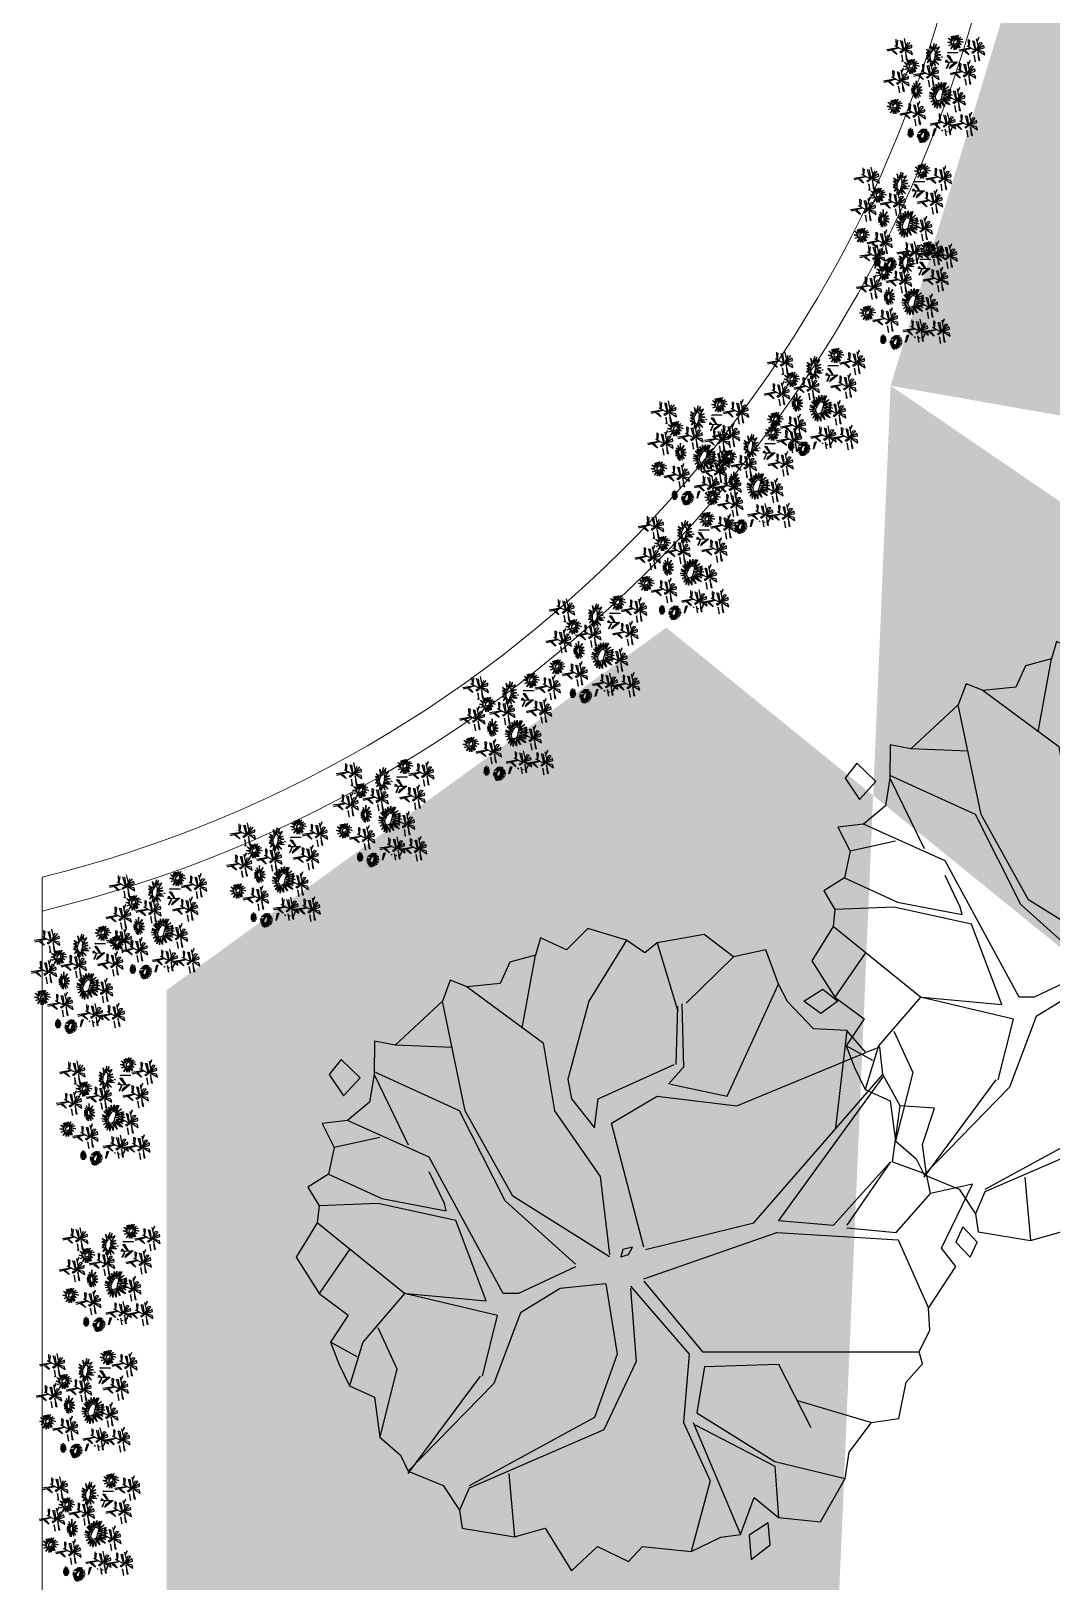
# Model space of a CAD drawing. Header units: millimetres. Extents: x 2508 to 2607, y 837 to 997.
# Drawn here: x 2538.17 to 2541.9, y 843.55 to 849.21 of the extents above; entities that cross this region are included whole.
import ezdxf

# ---------------------------------------------------------------- set-up
doc = ezdxf.new("R2010")
doc.units = ezdxf.units.MM
doc.layers.add('PISO EST', color=250, linetype='Continuous', lineweight=0)
doc.layers.add('PLANTS', color=94, linetype='Continuous')
doc.styles.add('ATTR', font='romans.shx', dxfattribs={"width": 0.8, "height": 192.960186})

# ---------------------------------------------------------------- blocks, each defined once
blk = doc.blocks.new('EFCDSPPP')
at = {"color": 251}
blk.add_line((2681.1168, 948.344), (2681.1168, 941.8902), dxfattribs=at)
blk = doc.blocks.new('mh')
at = {"color": 86, "linetype": 'Continuous'}
for p, q in [((998.3842, 665.348), (998.4014, 665.3151)), ((998.4038, 665.3744), (998.3929, 665.3326)), ((998.3932, 665.3356), (998.3999, 665.3766)), ((998.4026, 665.3518), (998.416, 665.3392)), ((998.4168, 665.3406), (998.403, 665.3584)), ((998.502, 665.3531), (998.4754, 665.3542)), ((998.4754, 665.3542), (998.4794, 665.3499)), ((998.4794, 665.3499), (998.5017, 665.3524)), ((998.4984, 665.36), (998.5156, 665.3271)), ((998.5181, 665.3863), (998.5072, 665.3446)), ((998.5074, 665.3476), (998.5142, 665.3886)), ((998.5172, 665.3704), (998.5169, 665.3638)), ((998.5169, 665.3638), (998.5302, 665.3512)), ((998.531, 665.3526), (998.5172, 665.3704)), ((998.3584, 665.3136), (998.3836, 665.3082)), ((998.3877, 665.3411), (998.3611, 665.3422)), ((998.3651, 665.3379), (998.3874, 665.3404)), ((998.4008, 665.316), (998.3664, 665.3261)), ((998.367, 665.3207), (998.3997, 665.3159)), ((998.4016, 665.3141), (998.3718, 665.2999)), ((998.3733, 665.2921), (998.3994, 665.312)), ((998.383, 665.2858), (998.3985, 665.3115)), ((998.3994, 665.312), (998.3912, 665.2849)), ((998.3985, 665.3115), (998.4169, 665.2829)), ((998.4001, 665.3105), (998.4079, 665.3292)), ((998.4059, 665.286), (998.4001, 665.3105)), ((998.4115, 665.3249), (998.4008, 665.3125)), ((998.4062, 665.3081), (998.4347, 665.3056)), ((998.4383, 665.3007), (998.4066, 665.3081)), ((998.4079, 665.3292), (998.4115, 665.3249)), ((998.4429, 665.3166), (998.4188, 665.3214)), ((998.4199, 665.3215), (998.4407, 665.3192)), ((998.4347, 665.3056), (998.4383, 665.3007)), ((998.4404, 665.3229), (998.4426, 665.3204)), ((998.4407, 665.3192), (998.4429, 665.3166)), ((998.4671, 665.3166), (998.4815, 665.3224)), ((998.4828, 665.3226), (998.4696, 665.3156)), ((998.4727, 665.3256), (998.4979, 665.3202)), ((998.5151, 665.328), (998.4807, 665.3381)), ((998.4807, 665.3381), (998.4813, 665.3327)), ((998.4813, 665.3327), (998.514, 665.3279)), ((998.5158, 665.3261), (998.486, 665.3119)), ((998.486, 665.3119), (998.4875, 665.3041)), ((998.4875, 665.3041), (998.5137, 665.324)), ((998.4972, 665.2978), (998.5127, 665.3235)), ((998.5054, 665.2969), (998.4972, 665.2978)), ((998.5137, 665.324), (998.5054, 665.2969)), ((998.5127, 665.3235), (998.5311, 665.2948)), ((998.5144, 665.3225), (998.5221, 665.3412)), ((998.5202, 665.298), (998.5144, 665.3225)), ((998.5258, 665.3369), (998.5151, 665.3245)), ((998.5311, 665.2948), (998.5202, 665.298)), ((998.5205, 665.3201), (998.549, 665.3176)), ((998.5526, 665.3126), (998.5209, 665.3201)), ((998.5221, 665.3412), (998.5258, 665.3369)), ((998.5571, 665.3286), (998.5331, 665.3334)), ((998.5341, 665.3335), (998.5549, 665.3311)), ((998.549, 665.3176), (998.5526, 665.3126)), ((998.6224, 665.2934), (998.5958, 665.2945)), ((998.5958, 665.2945), (998.5998, 665.2903)), ((998.5998, 665.2903), (998.6221, 665.2928)), ((998.6188, 665.3004), (998.636, 665.2674)), ((998.6385, 665.3267), (998.6276, 665.285)), ((998.6278, 665.288), (998.6346, 665.3289)), ((998.6376, 665.3108), (998.6373, 665.3042)), ((998.6373, 665.3042), (998.6506, 665.2916)), ((998.6514, 665.293), (998.6376, 665.3108)), ((998.3912, 665.2849), (998.383, 665.2858)), ((998.4169, 665.2829), (998.4059, 665.286)), ((998.4797, 665.2441), (998.4531, 665.2452)), ((998.4531, 665.2452), (998.4571, 665.241)), ((998.4571, 665.241), (998.4794, 665.2434)), ((998.4761, 665.2511), (998.4933, 665.2181)), ((998.4958, 665.2774), (998.4849, 665.2357)), ((998.4851, 665.2386), (998.4919, 665.2796)), ((998.4949, 665.2615), (998.4946, 665.2549)), ((998.4946, 665.2549), (998.5079, 665.2422)), ((998.5087, 665.2437), (998.4949, 665.2615)), ((998.5875, 665.257), (998.6019, 665.2628)), ((998.6032, 665.2629), (998.59, 665.256)), ((998.5931, 665.2659), (998.6183, 665.2605)), ((998.6355, 665.2684), (998.6011, 665.2785)), ((998.6011, 665.2785), (998.6017, 665.273)), ((998.6017, 665.273), (998.6344, 665.2682)), ((998.6363, 665.2665), (998.6064, 665.2523)), ((998.6064, 665.2523), (998.6079, 665.2444)), ((998.6079, 665.2444), (998.6341, 665.2644)), ((998.6176, 665.2381), (998.6331, 665.2639)), ((998.6258, 665.2372), (998.6176, 665.2381)), ((998.6341, 665.2644), (998.6258, 665.2372)), ((998.6331, 665.2639), (998.6515, 665.2352)), ((998.6348, 665.2629), (998.6425, 665.2815)), ((998.6406, 665.2383), (998.6348, 665.2629)), ((998.6462, 665.2773), (998.6355, 665.2648)), ((998.6515, 665.2352), (998.6406, 665.2383)), ((998.6409, 665.2604), (998.6694, 665.2579)), ((998.673, 665.253), (998.6413, 665.2605)), ((998.6425, 665.2815), (998.6462, 665.2773)), ((998.6775, 665.269), (998.6535, 665.2738)), ((998.6545, 665.2738), (998.6753, 665.2715)), ((998.6694, 665.2579), (998.673, 665.253)), ((998.6753, 665.2715), (998.6775, 665.269)), ((998.4448, 665.2077), (998.4592, 665.2134)), ((998.4605, 665.2136), (998.4473, 665.2066)), ((998.4504, 665.2166), (998.4756, 665.2112)), ((998.4928, 665.219), (998.4584, 665.2291)), ((998.4584, 665.2291), (998.459, 665.2237)), ((998.459, 665.2237), (998.4917, 665.2189)), ((998.4936, 665.2171), (998.4637, 665.2029)), ((998.4637, 665.2029), (998.4652, 665.1951)), ((998.4652, 665.1951), (998.4914, 665.2151)), ((998.4749, 665.1888), (998.4904, 665.2145)), ((998.4831, 665.1879), (998.4749, 665.1888)), ((998.4914, 665.2151), (998.4831, 665.1879)), ((998.4904, 665.2145), (998.5088, 665.1859)), ((998.4921, 665.2136), (998.4998, 665.2322)), ((998.4979, 665.189), (998.4921, 665.2136)), ((998.5035, 665.2279), (998.4928, 665.2155)), ((998.5088, 665.1859), (998.4979, 665.189)), ((998.4982, 665.2111), (998.5267, 665.2086)), ((998.5303, 665.2037), (998.4986, 665.2112)), ((998.4998, 665.2322), (998.5035, 665.2279)), ((998.5348, 665.2197), (998.5108, 665.2244)), ((998.5118, 665.2245), (998.5326, 665.2222)), ((998.5267, 665.2086), (998.5303, 665.2037)), ((998.5326, 665.2222), (998.5348, 665.2197)), ((998.588, 665.1809), (998.5771, 665.1392)), ((998.5774, 665.1421), (998.5842, 665.1831)), ((998.659, 665.1832), (998.6324, 665.1843)), ((998.6364, 665.1801), (998.6587, 665.1825)), ((998.6555, 665.1902), (998.6727, 665.1572)), ((998.6751, 665.2165), (998.6642, 665.1748)), ((998.6645, 665.1777), (998.6712, 665.2187)), ((998.6742, 665.2006), (998.6739, 665.194)), ((998.6739, 665.194), (998.6873, 665.1813)), ((998.6881, 665.1828), (998.6742, 665.2006)), ((998.6883, 665.198), (998.7149, 665.2075)), ((998.689, 665.2028), (998.6883, 665.198)), ((998.7145, 665.208), (998.689, 665.2028)), ((998.4127, 665.1544), (998.4093, 665.1525)), ((998.4093, 665.1525), (998.4103, 665.1194)), ((998.4115, 665.1164), (998.4127, 665.1544)), ((998.4438, 665.1374), (998.4206, 665.1561)), ((998.4206, 665.1561), (998.4212, 665.1492)), ((998.4212, 665.1492), (998.4449, 665.1359)), ((998.4248, 665.178), (998.4273, 665.1729)), ((998.4373, 665.1601), (998.4442, 665.1535)), ((998.4439, 665.1544), (998.4398, 665.1624)), ((998.4686, 665.1491), (998.4434, 665.1186)), ((998.445, 665.1537), (998.4443, 665.128)), ((998.4445, 665.123), (998.4606, 665.1452)), ((998.4449, 665.1543), (998.4455, 665.1637)), ((998.4477, 665.1501), (998.4671, 665.1594)), ((998.4656, 665.156), (998.4485, 665.1492)), ((998.4606, 665.1452), (998.4686, 665.1491)), ((998.4671, 665.1594), (998.4656, 665.156)), ((998.4905, 665.1432), (998.4796, 665.1015)), ((998.4798, 665.1045), (998.4866, 665.1454)), ((998.4896, 665.1273), (998.4893, 665.1207)), ((998.5034, 665.1095), (998.4896, 665.1273)), ((998.5719, 665.1476), (998.5454, 665.1487)), ((998.5454, 665.1487), (998.5493, 665.1445)), ((998.5493, 665.1445), (998.5717, 665.1469)), ((998.585, 665.1226), (998.5506, 665.1326)), ((998.5506, 665.1326), (998.5512, 665.1272)), ((998.5512, 665.1272), (998.5839, 665.1224)), ((998.5684, 665.1546), (998.5856, 665.1216)), ((998.5843, 665.1171), (998.5921, 665.1357)), ((998.5958, 665.1314), (998.5851, 665.119)), ((998.5872, 665.165), (998.5868, 665.1584)), ((998.5868, 665.1584), (998.6002, 665.1457)), ((998.601, 665.1472), (998.5872, 665.165)), ((998.5921, 665.1357), (998.5958, 665.1314)), ((998.6271, 665.1232), (998.603, 665.128)), ((998.6041, 665.128), (998.6249, 665.1257)), ((998.6249, 665.1257), (998.6271, 665.1232)), ((998.6297, 665.1557), (998.6549, 665.1503)), ((998.6721, 665.1581), (998.6377, 665.1682)), ((998.6383, 665.1628), (998.671, 665.158)), ((998.6729, 665.1562), (998.643, 665.142)), ((998.643, 665.142), (998.6446, 665.1342)), ((998.6446, 665.1342), (998.6707, 665.1542)), ((998.6543, 665.1279), (998.6697, 665.1536)), ((998.6624, 665.127), (998.6543, 665.1279)), ((998.6707, 665.1542), (998.6624, 665.127)), ((998.6786, 665.1373), (998.6677, 665.0956)), ((998.668, 665.0986), (998.6748, 665.1395)), ((998.6697, 665.1536), (998.6881, 665.125)), ((998.6714, 665.1527), (998.6792, 665.1713)), ((998.6772, 665.1281), (998.6714, 665.1527)), ((998.6828, 665.167), (998.6721, 665.1546)), ((998.6881, 665.125), (998.6772, 665.1281)), ((998.6775, 665.1502), (998.706, 665.1477)), ((998.7096, 665.1428), (998.6779, 665.1503)), ((998.6792, 665.1713), (998.6828, 665.167)), ((998.684, 665.139), (998.6984, 665.1447)), ((998.6997, 665.1449), (998.6864, 665.1379)), ((998.7141, 665.1588), (998.6901, 665.1635)), ((998.6912, 665.1636), (998.712, 665.1613)), ((998.6923, 665.1765), (998.6962, 665.1723)), ((998.6975, 665.1604), (998.6981, 665.155)), ((998.706, 665.1477), (998.7096, 665.1428)), ((998.3889, 665.0775), (998.3623, 665.0786)), ((998.3623, 665.0786), (998.3663, 665.0744)), ((998.3663, 665.0744), (998.3886, 665.0769)), ((998.3853, 665.0845), (998.4025, 665.0515)), ((998.405, 665.1108), (998.3941, 665.0691)), ((998.3943, 665.0721), (998.4011, 665.113)), ((998.4013, 665.047), (998.409, 665.0656)), ((998.4041, 665.0949), (998.4038, 665.0883)), ((998.4038, 665.0883), (998.4171, 665.0757)), ((998.418, 665.0771), (998.4041, 665.0949)), ((998.409, 665.0656), (998.4127, 665.0614)), ((998.4395, 665.0735), (998.4539, 665.0793)), ((998.4552, 665.0795), (998.442, 665.0725)), ((998.4451, 665.0825), (998.4703, 665.0771)), ((998.4744, 665.11), (998.4478, 665.1111)), ((998.4478, 665.1111), (998.4518, 665.1068)), ((998.4518, 665.1068), (998.4741, 665.1093)), ((998.4875, 665.0849), (998.4531, 665.095)), ((998.4531, 665.095), (998.4536, 665.0896)), ((998.4536, 665.0896), (998.4864, 665.0848)), ((998.4882, 665.083), (998.4584, 665.0688)), ((998.4584, 665.0688), (998.4599, 665.061)), ((998.4599, 665.061), (998.4861, 665.0809)), ((998.4696, 665.0547), (998.4851, 665.0804)), ((998.4708, 665.1169), (998.488, 665.0839)), ((998.4861, 665.0809), (998.4778, 665.0538)), ((998.4851, 665.0804), (998.5035, 665.0517)), ((998.4868, 665.0794), (998.4945, 665.0981)), ((998.4926, 665.0549), (998.4868, 665.0794)), ((998.4982, 665.0938), (998.4875, 665.0813)), ((998.4893, 665.1207), (998.5026, 665.1081)), ((998.4929, 665.077), (998.5214, 665.0745)), ((998.525, 665.0695), (998.4933, 665.077)), ((998.4945, 665.0981), (998.4982, 665.0938)), ((998.5295, 665.0855), (998.5055, 665.0903)), ((998.5065, 665.0903), (998.5273, 665.088)), ((998.5214, 665.0745), (998.525, 665.0695)), ((998.5273, 665.088), (998.5295, 665.0855)), ((998.5371, 665.1112), (998.5515, 665.1169)), ((998.5528, 665.1171), (998.5395, 665.1101)), ((998.5427, 665.1201), (998.5678, 665.1147)), ((998.5858, 665.1207), (998.556, 665.1064)), ((998.556, 665.1064), (998.5575, 665.0986)), ((998.5575, 665.0986), (998.5837, 665.1186)), ((998.5672, 665.0923), (998.5827, 665.118)), ((998.5754, 665.0914), (998.5672, 665.0923)), ((998.5837, 665.1186), (998.5754, 665.0914)), ((998.5827, 665.118), (998.6011, 665.0894)), ((998.5901, 665.0925), (998.5843, 665.1171)), ((998.6011, 665.0894), (998.5901, 665.0925)), ((998.5905, 665.1146), (998.6189, 665.1121)), ((998.6226, 665.1072), (998.5908, 665.1147)), ((998.6189, 665.1121), (998.6226, 665.1072)), ((998.6277, 665.0676), (998.6421, 665.0734)), ((998.6434, 665.0735), (998.6301, 665.0665)), ((998.6333, 665.0765), (998.6585, 665.0711)), ((998.6625, 665.104), (998.636, 665.1051)), ((998.636, 665.1051), (998.6399, 665.1009)), ((998.6399, 665.1009), (998.6623, 665.1034)), ((998.6756, 665.079), (998.6412, 665.0891)), ((998.6412, 665.0891), (998.6418, 665.0836)), ((998.6418, 665.0836), (998.6745, 665.0788)), ((998.6764, 665.0771), (998.6466, 665.0629)), ((998.6481, 665.055), (998.6743, 665.075)), ((998.6578, 665.0487), (998.6733, 665.0745)), ((998.659, 665.111), (998.6762, 665.078)), ((998.6743, 665.075), (998.666, 665.0478)), ((998.6733, 665.0745), (998.6917, 665.0458)), ((998.6749, 665.0735), (998.6827, 665.0921)), ((998.6807, 665.0489), (998.6749, 665.0735)), ((998.6864, 665.0879), (998.6757, 665.0754)), ((998.6778, 665.1214), (998.6774, 665.1148)), ((998.6774, 665.1148), (998.6908, 665.1022)), ((998.6916, 665.1036), (998.6778, 665.1214)), ((998.6811, 665.071), (998.7095, 665.0685)), ((998.7132, 665.0636), (998.6814, 665.0711)), ((998.6827, 665.0921), (998.6864, 665.0879)), ((998.7177, 665.0796), (998.6936, 665.0844)), ((998.6947, 665.0844), (998.7155, 665.0821)), ((998.7095, 665.0685), (998.7132, 665.0636)), ((998.7155, 665.0821), (998.7177, 665.0796)), ((998.354, 665.0411), (998.3684, 665.0469)), ((998.3697, 665.047), (998.3565, 665.0401)), ((998.3596, 665.05), (998.3848, 665.0446)), ((998.402, 665.0525), (998.3676, 665.0626)), ((998.3676, 665.0626), (998.3682, 665.0571)), ((998.3682, 665.0571), (998.4009, 665.0523)), ((998.4028, 665.0506), (998.3729, 665.0364)), ((998.3729, 665.0364), (998.3745, 665.0285)), ((998.3745, 665.0285), (998.4006, 665.0485)), ((998.3842, 665.0222), (998.3996, 665.048)), ((998.3923, 665.0213), (998.3842, 665.0222)), ((998.4006, 665.0485), (998.3923, 665.0213)), ((998.3996, 665.048), (998.418, 665.0193)), ((998.4071, 665.0224), (998.4013, 665.047)), ((998.4127, 665.0614), (998.402, 665.0489)), ((998.418, 665.0193), (998.4071, 665.0224)), ((998.4074, 665.0445), (998.4359, 665.042)), ((998.4395, 665.0371), (998.4078, 665.0446)), ((998.444, 665.0531), (998.42, 665.0579)), ((998.4211, 665.0579), (998.4419, 665.0556)), ((998.4359, 665.042), (998.4395, 665.0371)), ((998.4419, 665.0556), (998.444, 665.0531)), ((998.4778, 665.0538), (998.4696, 665.0547)), ((998.5035, 665.0517), (998.4926, 665.0549)), ((998.6466, 665.0629), (998.6481, 665.055)), ((998.666, 665.0478), (998.6578, 665.0487)), ((998.6917, 665.0458), (998.6807, 665.0489))]:
    blk.add_line(p, q, dxfattribs=at)
at = {"color": 50, "linetype": 'Continuous'}
for p, q in [((998.5966, 665.3483), (998.5805, 665.3447)), ((998.583, 665.3511), (998.5966, 665.3483)), ((998.5966, 665.351), (998.583, 665.3511)), ((998.5835, 665.3559), (998.5966, 665.351)), ((998.5964, 665.3553), (998.5835, 665.3559)), ((998.5859, 665.3623), (998.5964, 665.3553)), ((998.6017, 665.3574), (998.5859, 665.3623)), ((998.5917, 665.3731), (998.5998, 665.3562)), ((998.605, 665.3604), (998.5917, 665.3731)), ((998.6058, 665.3753), (998.605, 665.3604)), ((998.6127, 665.3579), (998.6058, 665.3753)), ((998.618, 665.3709), (998.6127, 665.3579)), ((998.6156, 665.3556), (998.618, 665.3709)), ((998.6305, 665.3634), (998.6156, 665.3556)), ((998.6156, 665.3464), (998.6339, 665.3521)), ((998.6177, 665.3517), (998.6305, 665.3634)), ((998.6339, 665.3521), (998.6177, 665.3517)), ((998.4372, 665.296), (998.4503, 665.2911)), ((998.4501, 665.2954), (998.4372, 665.296)), ((998.4396, 665.3024), (998.4501, 665.2954)), ((998.4554, 665.2975), (998.4396, 665.3024)), ((998.4454, 665.3132), (998.4536, 665.2963)), ((998.4587, 665.3006), (998.4454, 665.3132)), ((998.4595, 665.3155), (998.4587, 665.3006)), ((998.4664, 665.298), (998.4595, 665.3155)), ((998.4717, 665.311), (998.4664, 665.298)), ((998.4693, 665.2957), (998.4717, 665.311)), ((998.4843, 665.3036), (998.4693, 665.2957)), ((998.4693, 665.2865), (998.4876, 665.2922)), ((998.4715, 665.2918), (998.4843, 665.3036)), ((998.4876, 665.2922), (998.4715, 665.2918)), ((998.5805, 665.3447), (998.5944, 665.3433)), ((998.5944, 665.3433), (998.5808, 665.3359)), ((998.5808, 665.3359), (998.5935, 665.3407)), ((998.5935, 665.3407), (998.5889, 665.3268)), ((998.5889, 665.3268), (998.5979, 665.3379)), ((998.5979, 665.3379), (998.5953, 665.3212)), ((998.5953, 665.3212), (998.5998, 665.3365)), ((998.5998, 665.3365), (998.6062, 665.3186)), ((998.6037, 665.3363), (998.616, 665.3251)), ((998.6062, 665.3186), (998.6037, 665.3363)), ((998.6096, 665.3371), (998.627, 665.3312)), ((998.616, 665.3251), (998.6096, 665.3371)), ((998.6119, 665.342), (998.6336, 665.3438)), ((998.627, 665.3312), (998.6119, 665.342)), ((998.6336, 665.3438), (998.6156, 665.3464)), ((998.6301, 665.3353), (998.6165, 665.3399)), ((998.6854, 665.2905), (998.6988, 665.292)), ((998.6902, 665.2956), (998.6992, 665.2937)), ((998.6988, 665.292), (998.6902, 665.2956)), ((998.695, 665.2985), (998.7003, 665.2945)), ((998.6992, 665.2937), (998.695, 665.2985)), ((998.6988, 665.2908), (998.6992, 665.2919)), ((998.6992, 665.2919), (998.7006, 665.2936)), ((998.7002, 665.2999), (998.7023, 665.2948)), ((998.7003, 665.2945), (998.7002, 665.2999)), ((998.7006, 665.2936), (998.7013, 665.294)), ((998.7013, 665.294), (998.704, 665.2944)), ((998.7023, 665.2948), (998.703, 665.3003)), ((998.703, 665.3003), (998.7037, 665.2947)), ((998.7037, 665.2947), (998.7059, 665.3001)), ((998.704, 665.2944), (998.7065, 665.2942)), ((998.7059, 665.3001), (998.7064, 665.2944)), ((998.7064, 665.2944), (998.7104, 665.2993)), ((998.7065, 665.2942), (998.7094, 665.2924)), ((998.7104, 665.2993), (998.7084, 665.2945)), ((998.7084, 665.2945), (998.7151, 665.2967)), ((998.7094, 665.2924), (998.7106, 665.2907)), ((998.7151, 665.2967), (998.711, 665.2927)), ((998.711, 665.2927), (998.7183, 665.2945)), ((998.7199, 665.2917), (998.711, 665.2899)), ((998.7183, 665.2945), (998.7118, 665.2909)), ((998.7118, 665.2909), (998.7199, 665.2917)), ((998.4503, 665.2885), (998.4342, 665.2848)), ((998.4342, 665.2848), (998.4481, 665.2834)), ((998.4481, 665.2834), (998.4345, 665.276)), ((998.4345, 665.276), (998.4472, 665.2808)), ((998.4367, 665.2912), (998.4503, 665.2885)), ((998.4503, 665.2911), (998.4367, 665.2912)), ((998.4472, 665.2808), (998.4427, 665.2669)), ((998.4427, 665.2669), (998.4516, 665.278)), ((998.4516, 665.278), (998.449, 665.2613)), ((998.449, 665.2613), (998.4535, 665.2767)), ((998.4535, 665.2767), (998.4599, 665.2587)), ((998.4574, 665.2764), (998.4697, 665.2652)), ((998.4599, 665.2587), (998.4574, 665.2764)), ((998.4634, 665.2772), (998.4807, 665.2713)), ((998.4697, 665.2652), (998.4634, 665.2772)), ((998.4656, 665.2821), (998.4874, 665.2839)), ((998.4807, 665.2713), (998.4656, 665.2821)), ((998.4874, 665.2839), (998.4693, 665.2865)), ((998.4838, 665.2754), (998.4703, 665.28)), ((998.5133, 665.2689), (998.5381, 665.2718)), ((998.5366, 665.2668), (998.5133, 665.2689)), ((998.5395, 665.2679), (998.5216, 665.255)), ((998.5216, 665.255), (998.5387, 665.2654)), ((998.5221, 665.2784), (998.5388, 665.2748)), ((998.5381, 665.2718), (998.5221, 665.2784)), ((998.531, 665.2838), (998.5409, 665.2764)), ((998.5388, 665.2748), (998.531, 665.2838)), ((998.5355, 665.2498), (998.5395, 665.2679)), ((998.5446, 665.2634), (998.5355, 665.2498)), ((998.5416, 665.2656), (998.5375, 665.2665)), ((998.538, 665.2672), (998.5381, 665.2695)), ((998.5386, 665.2662), (998.538, 665.2672)), ((998.5381, 665.2695), (998.5389, 665.2716)), ((998.5389, 665.2716), (998.5415, 665.2748)), ((998.5407, 665.2865), (998.5447, 665.277)), ((998.5409, 665.2764), (998.5407, 665.2865)), ((998.5415, 665.2748), (998.5428, 665.2755)), ((998.5468, 665.265), (998.5416, 665.2656)), ((998.5428, 665.2755), (998.5478, 665.2762)), ((998.547, 665.2474), (998.5446, 665.2634)), ((998.5447, 665.277), (998.5459, 665.2872)), ((998.5459, 665.2872), (998.5473, 665.2767)), ((998.5513, 665.265), (998.5468, 665.265)), ((998.5489, 665.264), (998.547, 665.2474)), ((998.5473, 665.2767), (998.5513, 665.2869)), ((998.5478, 665.2762), (998.5525, 665.2759)), ((998.5593, 665.2489), (998.5489, 665.264)), ((998.5513, 665.2869), (998.5524, 665.2763)), ((998.556, 665.2649), (998.5513, 665.265)), ((998.5524, 665.2763), (998.5597, 665.2853)), ((998.5525, 665.2759), (998.5578, 665.2725)), ((998.5545, 665.2646), (998.5593, 665.2489)), ((998.571, 665.2542), (998.5545, 665.2646)), ((998.5597, 665.2853), (998.556, 665.2764)), ((998.556, 665.2764), (998.5685, 665.2805)), ((998.5587, 665.2665), (998.556, 665.2649)), ((998.5576, 665.2677), (998.571, 665.2542)), ((998.5752, 665.2615), (998.5576, 665.2677)), ((998.5578, 665.2725), (998.5601, 665.2694)), ((998.5601, 665.2694), (998.5587, 665.2665)), ((998.5685, 665.2805), (998.5608, 665.2731)), ((998.5608, 665.2731), (998.5744, 665.2765)), ((998.5774, 665.2712), (998.5609, 665.2679)), ((998.5609, 665.2679), (998.5752, 665.2615)), ((998.5744, 665.2765), (998.5624, 665.2697)), ((998.5624, 665.2697), (998.5774, 665.2712)), ((998.698, 665.2894), (998.6854, 665.2905)), ((998.6995, 665.2445), (998.688, 665.2413)), ((998.688, 665.2413), (998.7002, 665.2416)), ((998.6887, 665.2471), (998.6995, 665.2445)), ((998.7004, 665.2468), (998.6887, 665.2471)), ((998.7002, 665.2416), (998.6889, 665.2361)), ((998.6889, 665.2361), (998.7006, 665.2384)), ((998.7006, 665.2384), (998.6894, 665.2321)), ((998.6894, 665.2321), (998.7026, 665.2372)), ((998.6995, 665.2899), (998.6899, 665.283)), ((998.6899, 665.283), (998.6991, 665.2886)), ((998.6928, 665.2522), (998.7004, 665.2468)), ((998.7021, 665.2486), (998.6928, 665.2522)), ((998.7019, 665.2521), (998.6958, 665.2561)), ((998.6958, 665.2561), (998.7021, 665.2486)), ((998.7026, 665.2372), (998.6964, 665.227)), ((998.6964, 665.227), (998.7053, 665.2368)), ((998.6974, 665.2802), (998.6995, 665.2899)), ((998.7023, 665.2875), (998.6974, 665.2802)), ((998.7019, 665.2536), (998.6979, 665.2582)), ((998.7021, 665.2556), (998.6979, 665.2582)), ((998.7007, 665.2887), (998.6985, 665.2892)), ((998.6987, 665.2896), (998.6988, 665.2908)), ((998.6991, 665.289), (998.6987, 665.2896)), ((998.7035, 665.2884), (998.7007, 665.2887)), ((998.7027, 665.2589), (998.7011, 665.2613)), ((998.7028, 665.2598), (998.7011, 665.2613)), ((998.7053, 665.2368), (998.7017, 665.2229)), ((998.7017, 665.2229), (998.7062, 665.2362)), ((998.7036, 665.2789), (998.7023, 665.2875)), ((998.7059, 665.2884), (998.7035, 665.2884)), ((998.7046, 665.2878), (998.7036, 665.2789)), ((998.704, 665.2512), (998.7048, 665.2503)), ((998.704, 665.2508), (998.7048, 665.2503)), ((998.7102, 665.2797), (998.7046, 665.2878)), ((998.7084, 665.2883), (998.7059, 665.2884)), ((998.706, 665.2531), (998.7075, 665.2521)), ((998.7062, 665.2362), (998.7075, 665.2211)), ((998.7063, 665.2538), (998.7075, 665.2521)), ((998.7071, 665.2559), (998.7108, 665.2525)), ((998.7075, 665.2211), (998.7084, 665.2369)), ((998.7076, 665.2881), (998.7102, 665.2797)), ((998.7164, 665.2826), (998.7076, 665.2881)), ((998.7078, 665.2639), (998.7104, 665.2537)), ((998.7127, 665.255), (998.7078, 665.2639)), ((998.7098, 665.2892), (998.7084, 665.2883)), ((998.7084, 665.2369), (998.7133, 665.2203)), ((998.7093, 665.2898), (998.7164, 665.2826)), ((998.7187, 665.2865), (998.7093, 665.2898)), ((998.7106, 665.2907), (998.7098, 665.2892)), ((998.7106, 665.2643), (998.7127, 665.255)), ((998.7161, 665.2549), (998.7106, 665.2643)), ((998.711, 665.2899), (998.7187, 665.2865)), ((998.7123, 665.2379), (998.7193, 665.2224)), ((998.7133, 665.2203), (998.7123, 665.2379)), ((998.7151, 665.2652), (998.7161, 665.2549)), ((998.7191, 665.2559), (998.7151, 665.2652)), ((998.7167, 665.2382), (998.7249, 665.2239)), ((998.7193, 665.2224), (998.7167, 665.2382)), ((998.7202, 665.2645), (998.7191, 665.2559)), ((998.7199, 665.2383), (998.7312, 665.2287)), ((998.7249, 665.2239), (998.7199, 665.2383)), ((998.7217, 665.2552), (998.7202, 665.2645)), ((998.7267, 665.2621), (998.7217, 665.2552)), ((998.7225, 665.2522), (998.722, 665.2493)), ((998.722, 665.2493), (998.7313, 665.2391)), ((998.7223, 665.2409), (998.7357, 665.2354)), ((998.7312, 665.2287), (998.7223, 665.2409)), ((998.7324, 665.2407), (998.7225, 665.2522)), ((998.7237, 665.254), (998.7267, 665.2621)), ((998.7333, 665.2587), (998.7237, 665.254)), ((998.7245, 665.2435), (998.7389, 665.2432)), ((998.7357, 665.2354), (998.7245, 665.2435)), ((998.7251, 665.2517), (998.7333, 665.2587)), ((998.7379, 665.2547), (998.7251, 665.2517)), ((998.7263, 665.2499), (998.7379, 665.2547)), ((998.7399, 665.2496), (998.7263, 665.2499)), ((998.7264, 665.2476), (998.7399, 665.2496)), ((998.7389, 665.2432), (998.7264, 665.2476)), ((998.735, 665.2359), (998.7331, 665.2386)), ((998.3768, 665.2036), (998.3983, 665.2115)), ((998.3999, 665.2084), (998.3768, 665.2036)), ((998.3792, 665.1956), (998.3999, 665.2084)), ((998.3977, 665.1983), (998.3792, 665.1956)), ((998.4071, 665.2133), (998.3829, 665.2177)), ((998.3983, 665.2115), (998.3829, 665.2177)), ((998.3894, 665.1842), (998.3977, 665.1983)), ((998.4118, 665.1979), (998.3894, 665.1842)), ((998.4086, 665.2141), (998.399, 665.2311)), ((998.399, 665.2311), (998.4124, 665.2208)), ((998.4001, 665.206), (998.4022, 665.21)), ((998.4037, 665.2005), (998.4001, 665.206)), ((998.4035, 665.2111), (998.4022, 665.21)), ((998.4035, 665.2111), (998.4149, 665.2179)), ((998.4102, 665.1992), (998.4037, 665.2005)), ((998.4157, 665.2017), (998.4062, 665.1817)), ((998.4062, 665.1817), (998.4118, 665.1979)), ((998.4097, 665.233), (998.4184, 665.22)), ((998.4124, 665.2208), (998.4097, 665.233)), ((998.4176, 665.2002), (998.4102, 665.1992)), ((998.4149, 665.2179), (998.4199, 665.2192)), ((998.4179, 665.1795), (998.4157, 665.2017)), ((998.4194, 665.2005), (998.4176, 665.2002)), ((998.4207, 665.2006), (998.4179, 665.1795)), ((998.4184, 665.22), (998.4223, 665.232)), ((998.4194, 665.2005), (998.4305, 665.2028)), ((998.4199, 665.2192), (998.4252, 665.2195)), ((998.4217, 665.1999), (998.4293, 665.1812)), ((998.4223, 665.232), (998.4239, 665.2199)), ((998.4239, 665.2199), (998.4325, 665.2329)), ((998.4252, 665.2195), (998.4319, 665.2189)), ((998.4285, 665.2024), (998.4368, 665.1778)), ((998.4286, 665.2024), (998.4293, 665.1812)), ((998.4296, 665.2023), (998.4292, 665.2007)), ((998.4303, 665.1995), (998.4295, 665.2026)), ((998.4385, 665.2043), (998.4305, 665.2028)), ((998.4319, 665.2189), (998.4374, 665.2166)), ((998.4325, 665.2329), (998.4326, 665.2206)), ((998.4326, 665.2206), (998.4462, 665.2292)), ((998.4362, 665.1929), (998.4358, 665.203)), ((998.4362, 665.1929), (998.4368, 665.1778)), ((998.4374, 665.2166), (998.442, 665.213)), ((998.4462, 665.2292), (998.438, 665.2175)), ((998.438, 665.2175), (998.4579, 665.2188)), ((998.4542, 665.1872), (998.438, 665.2012)), ((998.4424, 665.206), (998.4385, 665.2043)), ((998.4397, 665.2046), (998.4542, 665.1872)), ((998.4595, 665.1983), (998.4397, 665.2046)), ((998.442, 665.213), (998.4433, 665.2091)), ((998.4585, 665.2097), (998.4421, 665.209)), ((998.4421, 665.209), (998.4595, 665.1983)), ((998.4433, 665.2091), (998.4424, 665.206)), ((998.4579, 665.2188), (998.446, 665.2143)), ((998.446, 665.2143), (998.4585, 665.2097)), ((998.5395, 665.1834), (998.518, 665.1775)), ((998.5194, 665.1883), (998.5395, 665.1834)), ((998.541, 665.1877), (998.5194, 665.1883)), ((998.527, 665.1976), (998.541, 665.1877)), ((998.5442, 665.1911), (998.527, 665.1976)), ((998.5491, 665.1941), (998.5326, 665.2049)), ((998.5326, 665.2049), (998.5442, 665.1911)), ((998.5517, 665.1912), (998.5365, 665.2089)), ((998.5531, 665.1983), (998.5365, 665.2089)), ((998.5571, 665.1936), (998.5424, 665.2146)), ((998.5625, 665.1965), (998.5424, 665.2146)), ((998.5478, 665.1957), (998.5492, 665.1941)), ((998.5478, 665.195), (998.5492, 665.1941)), ((998.5515, 665.1993), (998.5543, 665.1975)), ((998.5521, 665.2007), (998.5543, 665.1975)), ((998.5536, 665.2045), (998.5605, 665.1983)), ((998.5548, 665.2195), (998.5597, 665.2006)), ((998.564, 665.2029), (998.5548, 665.2195)), ((998.5602, 665.2202), (998.564, 665.2029)), ((998.5704, 665.2027), (998.5602, 665.2202)), ((998.5685, 665.2219), (998.5704, 665.2027)), ((998.5759, 665.2045), (998.5685, 665.2219)), ((998.578, 665.2206), (998.5759, 665.2045)), ((998.5807, 665.2032), (998.578, 665.2206)), ((998.59, 665.2161), (998.5807, 665.2032)), ((998.5844, 665.201), (998.59, 665.2161)), ((998.6024, 665.2097), (998.5844, 665.201)), ((998.586, 665.1816), (998.6128, 665.181)), ((998.6068, 665.1664), (998.586, 665.1816)), ((998.587, 665.1968), (998.6024, 665.2097)), ((998.6108, 665.2023), (998.587, 665.1968)), ((998.5894, 665.1934), (998.6108, 665.2023)), ((998.6146, 665.1928), (998.5894, 665.1934)), ((998.5895, 665.1891), (998.6146, 665.1928)), ((998.6128, 665.181), (998.5895, 665.1891)), ((998.3623, 665.1274), (998.3463, 665.1238)), ((998.3463, 665.1238), (998.3602, 665.1223)), ((998.3602, 665.1223), (998.3466, 665.115)), ((998.3488, 665.1302), (998.3623, 665.1274)), ((998.3624, 665.1301), (998.3488, 665.1302)), ((998.3492, 665.135), (998.3624, 665.1301)), ((998.3622, 665.1344), (998.3492, 665.135)), ((998.3517, 665.1413), (998.3622, 665.1344)), ((998.3674, 665.1365), (998.3517, 665.1413)), ((998.3575, 665.1521), (998.3656, 665.1353)), ((998.3707, 665.1395), (998.3575, 665.1521)), ((998.3716, 665.1544), (998.3707, 665.1395)), ((998.3784, 665.137), (998.3716, 665.1544)), ((998.3776, 665.1211), (998.3994, 665.1228)), ((998.3838, 665.1499), (998.3784, 665.137)), ((998.3814, 665.1347), (998.3838, 665.1499)), ((998.3963, 665.1425), (998.3814, 665.1347)), ((998.3814, 665.1255), (998.3997, 665.1312)), ((998.3994, 665.1228), (998.3814, 665.1255)), ((998.3835, 665.1308), (998.3963, 665.1425)), ((998.3997, 665.1312), (998.3835, 665.1308)), ((998.518, 665.1775), (998.5408, 665.1779)), ((998.5408, 665.1779), (998.5197, 665.1677)), ((998.5197, 665.1677), (998.5414, 665.1719)), ((998.5414, 665.1719), (998.5206, 665.1602)), ((998.5206, 665.1602), (998.5453, 665.1699)), ((998.5453, 665.1699), (998.5336, 665.1507)), ((998.5336, 665.1507), (998.5503, 665.1691)), ((998.5503, 665.1691), (998.5435, 665.1432)), ((998.5435, 665.1432), (998.5519, 665.1679)), ((998.5519, 665.1679), (998.5544, 665.1399)), ((998.5544, 665.1399), (998.556, 665.1692)), ((998.556, 665.1692), (998.5651, 665.1384)), ((998.5632, 665.1711), (998.5763, 665.1422)), ((998.5651, 665.1384), (998.5632, 665.1711)), ((998.5715, 665.1716), (998.5866, 665.1451)), ((998.5763, 665.1422), (998.5715, 665.1716)), ((998.5774, 665.1718), (998.5983, 665.154)), ((998.5866, 665.1451), (998.5774, 665.1718)), ((998.5819, 665.1767), (998.6068, 665.1664)), ((998.5983, 665.154), (998.5819, 665.1767)), ((998.3466, 665.115), (998.3592, 665.1198)), ((998.3592, 665.1198), (998.3547, 665.1059)), ((998.3547, 665.1059), (998.3637, 665.117)), ((998.3637, 665.117), (998.3611, 665.1003)), ((998.3611, 665.1003), (998.3656, 665.1156)), ((998.3656, 665.1156), (998.3719, 665.0976)), ((998.3695, 665.1153), (998.3817, 665.1042)), ((998.3719, 665.0976), (998.3695, 665.1153)), ((998.3754, 665.1161), (998.3927, 665.1103)), ((998.3817, 665.1042), (998.3754, 665.1161)), ((998.3927, 665.1103), (998.3776, 665.1211)), ((998.3958, 665.1143), (998.3823, 665.119))]:
    blk.add_line(p, q, dxfattribs=at)
for points in [[(998.5995, 665.3481), (998.5997, 665.3498), (998.6013, 665.3519), (998.6047, 665.3545), (998.6104, 665.3547), (998.6136, 665.3525), (998.6122, 665.349), (998.611, 665.345), (998.6082, 665.3403), (998.6035, 665.3394), (998.5998, 665.3396), (998.597, 665.3431), (998.5985, 665.3472), (998.6001, 665.3495)], [(998.4532, 665.2882), (998.4534, 665.2899), (998.455, 665.2921), (998.4584, 665.2946), (998.4641, 665.2948), (998.4674, 665.2926), (998.4659, 665.2891), (998.4647, 665.2851), (998.462, 665.2805), (998.4572, 665.2795), (998.4535, 665.2797), (998.4507, 665.2832), (998.4522, 665.2873), (998.4538, 665.2897)], [(998.7106, 665.2508), (998.7132, 665.2523), (998.7153, 665.2535), (998.7197, 665.2536), (998.7226, 665.2518), (998.7244, 665.2497), (998.7238, 665.246), (998.7216, 665.2418), (998.7183, 665.2406), (998.7132, 665.2395), (998.7093, 665.2383), (998.7042, 665.2375), (998.7014, 665.242), (998.7025, 665.2462), (998.7058, 665.2487)], [(998.7106, 665.2508), (998.7098, 665.2506), (998.7093, 665.2502), (998.7088, 665.2499), (998.7084, 665.2495), (998.7077, 665.2492), (998.7068, 665.2489), (998.7058, 665.2486), (998.7058, 665.2487)], [(998.56, 665.1951), (998.5648, 665.1979), (998.5689, 665.2001), (998.577, 665.2002), (998.5825, 665.197), (998.5857, 665.193), (998.5846, 665.1861), (998.5806, 665.1783), (998.5744, 665.1762), (998.565, 665.1741), (998.5576, 665.1718), (998.5482, 665.1703), (998.5429, 665.1788), (998.5449, 665.1866), (998.5511, 665.1912)], [(998.56, 665.1951), (998.5587, 665.1948), (998.5577, 665.194), (998.5568, 665.1935), (998.5559, 665.1927), (998.5547, 665.1921), (998.5529, 665.1916), (998.5512, 665.1911), (998.5511, 665.1912)], [(998.3653, 665.1271), (998.3655, 665.1289), (998.3671, 665.131), (998.3704, 665.1336), (998.3762, 665.1338), (998.3794, 665.1315), (998.378, 665.128), (998.3768, 665.124), (998.374, 665.1194), (998.3692, 665.1185), (998.3655, 665.1187), (998.3628, 665.1222), (998.3643, 665.1263), (998.3658, 665.1286)]]:
    blk.add_lwpolyline(points, dxfattribs=at)
blk = doc.blocks.new('TREE_DECIDUOUS_10_PLAN')
for p, q in [((-28.95, 1482.375), (-210.9, 1187.3)), ((119.225, 1469.45), (220.075, 1140.275)), ((-531.825, 1058), (-467.65, 1410.65)), ((259.05, 1178.5), (488.275, 1401.85)), ((-797.75, 1257.825), (-430.975, 987.475)), ((458.5, 728.85), (706.075, 1269.6)), ((-806.925, 658.3), (-916.95, 1187.3)), ((-210.9, 1187.3), (-311.75, 811.125)), ((210.9, 881.675), (220.075, 1163.8)), ((238.425, 1175.55), (247.6, 869.9)), ((-871.1, 963.95), (-1146.2, 975.7)), ((-430.975, 987.475), (-375.95, 658.3)), ((1036.175, 1046.25), (981.15, 576.025)), ((504.35, 681.825), (1127.875, 940.45)), ((-834.425, 658.3), (-1247.05, 846.4)), ((-1247.05, 834.65), (-1082, 493.725)), ((-165.05, 717.075), (201.75, 881.675)), ((247.6, 869.9), (174.225, 787.625)), ((586.875, 117.55), (1210.4, 834.65)), ((-311.75, 811.125), (-293.425, 717.075)), ((183.4, 787.625), (458.5, 728.85)), ((1210.4, 822.9), (706.075, 129.3)), ((-293.425, 717.075), (-183.375, 576.025)), ((-183.375, 576.025), (-165.05, 717.075)), ((-100.85, 599.525), (119.225, 728.85)), ((119.225, 728.85), (504.35, 681.825)), ((1256.25, 411.45), (1292.925, 681.825)), ((-981.15, 434.95), (-1375.425, 611.275)), ((-614.35, 223.35), (-834.425, 658.3)), ((-577.675, 246.875), (-806.925, 658.3)), ((-375.95, 658.3), (-155.875, 340.9)), ((55.025, 0), (-100.85, 599.525)), ((-1219.55, 529), (-1439.625, 481.975)), ((-623.525, -223.35), (-981.15, 434.95)), ((971.975, 105.8), (1247.075, 411.45)), ((1247.075, 411.45), (1036.175, 105.8)), ((1256.25, 411.45), (1421.3, 352.675)), ((-1467.125, 352.675), (-1210.375, 235.125)), ((-907.775, 211.6), (-981.15, 364.425)), ((-155.875, 340.9), (-110.025, -35.275)), ((-1210.375, 235.125), (-898.625, 176.325)), ((-110.025, -47.025), (-577.675, 246.875)), ((1274.575, 70.525), (1439.625, 258.625)), ((-1228.725, 211.6), (-1512.975, 199.85)), ((-852.775, 129.3), (-1228.725, 211.6)), ((-898.625, 176.325), (-907.775, 211.6)), ((-275.075, -82.275), (-614.35, 223.35)), ((-1100.35, -223.35), (-1522.15, 117.55)), ((-706.05, -258.625), (-852.775, 129.3)), ((64.2, -11.75), (586.875, 117.55)), ((706.075, 129.3), (971.975, 105.8)), ((1036.175, 94.05), (1274.575, 70.525)), ((55.025, -152.825), (696.9, 70.525)), ((696.9, 70.525), (1283.75, 35.275)), ((1283.75, 35.275), (1430.475, -293.875)), ((-1366.25, -11.75), (-1512.975, -223.35)), ((-275.075, -94.05), (-550.175, -223.35)), ((-1100.35, -223.35), (-1302.075, -458.475)), ((-651.025, -329.15), (-1100.35, -223.35)), ((-1091.175, -223.35), (-706.05, -258.625)), ((-550.175, -223.35), (-623.525, -223.35)), ((-348.45, -199.85), (-541, -317.4)), ((-128.375, -176.325), (-348.45, -199.85)), ((-128.375, -176.325), (-73.35, -517.25)), ((-9.15, -188.075), (275.1, -517.25)), ((-9.15, -199.85), (18.35, -552.5)), ((55.025, -164.575), (339.275, -505.475)), ((-724.4, -623.05), (-651.025, -329.15)), ((-541, -317.4), (-669.375, -658.3)), ((-1228.725, -387.925), (-1137.025, -587.775)), ((-1329.575, -529), (-1457.95, -458.475)), ((-1302.075, -458.475), (-1366.25, -670.05)), ((-73.35, -517.25), (-183.375, -822.875)), ((275.1, -517.25), (247.6, -846.4)), ((339.275, -505.475), (1384.625, -505.475)), ((-1137.025, -587.775), (-1219.55, -916.925)), ((18.35, -552.5), (-137.525, -881.65)), ((348.45, -576.025), (311.775, -799.375)), ((348.45, -576.025), (706.075, -564.275)), ((706.075, -564.275), (861.95, -869.9)), ((-1082, -1093.25), (-733.55, -623.05)), ((-669.375, -658.3), (-1082, -1081.5)), ((797.775, -740.6), (1155.375, -846.4)), ((-183.375, -822.875), (-788.575, -1152.05)), ((311.775, -799.375), (687.725, -1034.475)), ((-137.525, -881.65), (-788.575, -1163.8)), ((247.6, -846.4), (375.975, -1128.525)), ((293.45, -846.4), (522.675, -1387.15)), ((302.6, -858.15), (687.725, -1058)), ((687.725, -1034.475), (1027, -1116.775)), ((-596.025, -1093.25), (-568.5, -1398.9)), ((687.725, -1058), (706.075, -1304.85)), ((-788.575, -1163.8), (-834.425, -1269.6)), ((375.975, -1128.525), (284.275, -1469.425))]:
    blk.add_line(p, q)
for points in [[(-1146.2, 975.7), (-1245.9, 994.8), (-1247.05, 834.65), (-1268.825, 700.925), (-1375.425, 611.275), (-1498.075, 598.05), (-1439.625, 481.975), (-1467.125, 352.675), (-1566.85, 289.475), (-1512.975, 199.85), (-1522.15, 117.55), (-1624.15, -48.5), (-1512.975, -223.35), (-1372, -327.675), (-1457.95, -458.475), (-1417.85, -562.8), (-1366.25, -670.05), (-1245.9, -724.425), (-1219.55, -916.925), (-1119.825, -1003.625), (-1082, -1081.5), (-913.525, -1150.575), (-834.425, -1269.6), (-821.825, -1356.275), (-568.5, -1398.9), (-420.65, -1356.275), (-294.575, -1562), (-168.475, -1444.45), (-19.475, -1517.925), (49.3, -1444.45), (284.275, -1469.425), (427.55, -1400.375), (522.675, -1387.15), (588, -1209.35), (706.075, -1304.85), (908.95, -1326.9), (1027, -1116.775), (1046.5, -988.925), (1155.375, -846.4), (1287.2, -827.3), (1321.575, -650.95), (1401.825, -562.8), (1384.625, -505.475), (1436.2, -401.15), (1430.475, -293.875), (1562.275, -92.575), (1493.5, -4.4), (1642.5, 304.175), (1439.625, 258.625), (1421.3, 352.675), (1401.825, 495.2), (1459.125, 671.525), (1292.925, 681.825), (1210.4, 834.65), (1195.5, 965.425), (1127.875, 940.45), (1036.175, 1046.25), (874.55, 1053.6), (748.475, 1185.825), (706.075, 1269.6), (645.325, 1435.65), (488.275, 1401.85), (347.3, 1509.125), (119.225, 1469.45), (60.75, 1420.95), (-28.95, 1482.375), (-214.325, 1538.5), (-317.475, 1435.65), (-443.575, 1494.425), (-467.65, 1410.65), (-592.575, 1376.85), (-638.425, 1274), (-797.75, 1257.825), (-879.125, 1288.7), (-916.95, 1187.3)], [(827.575, 1187.3), (919.275, 1246.075), (992.625, 1187.3), (910.1, 1128.525)], [(-1406.375, 906.65), (-1463.7, 833.175), (-1394.925, 730.3), (-1314.675, 818.475)], [(1596.675, 98.45), (1562.275, 24.975), (1631.05, -48.5), (1665.425, 24.975)], [(0, 0), (-45.85, -11.75), (-55, -47.025), (-18.325, -35.275)], [(655.625, -1331.3), (563.95, -1390.075), (573.1, -1507.65), (664.8, -1437.1)]]:
    blk.add_lwpolyline(points, close=True)
at = {"style": 'ATTR', "width": 0.8, "flags": 9}
blk.add_attdef('ESTCODE', (0, -3614.494), '', height=65.792, dxfattribs=at)

msp = doc.modelspace()

# ---------------------------------------------------------------- hatches: boundary and pattern name
at = {"layer": 'PISO EST', "lineweight": 0}
h = msp.add_hatch(dxfattribs=at)
h.set_pattern_fill('AR-CONC', color=256, scale=0.002, style=0)
h.set_pattern_definition([(50, (-142.9073, -102.22134), (0.364369338, -0.03187817), [0.0381, -0.4191]), (355, (-142.9073, -102.22134), (-0.07048565, 0.382113286), [0.03048, -0.33528]), (100.451, (-142.87695, -102.224), (0.293885003, 0.350233376), [0.03238, -0.35618]), (46.1842, (-142.9073, -102.11974), (0.54215808, -0.084084656), [0.05715, -0.62865]), (96.6356, (-142.86213, -102.12675), (0.47480847, 0.49485111), [0.04857, -0.53427]), (351.184, (-142.9073, -102.11974), (0.47480921, 0.49485024), [0.04572, -0.50292]), (21, (-142.8565, -102.14514), (0.30322976, -0.204531037), [0.0381, -0.4191]), (326, (-142.8565, -102.14514), (0.123604057, 0.36837593), [0.03048, -0.33528]), (71.4514, (-142.83124, -102.1622), (0.42683298, 0.163845715), [0.03238, -0.35618]), (37.5, (-142.90731, -102.22134), (0.0061772065, 0.169110078), [0, -0.331216, 0, -0.34036, 0, -0.33655]), (7.5, (-142.90731, -102.22134), (0.133639325, 0.20036115), [0, -0.194056, 0, -0.323596, 0, -0.12827]), (327.5, (-143.0206, -102.22134), (0.2711811903, -0.011457488), [0, -0.127, 0, -0.39624, 0, -0.52578]), (317.5, (-143.0714, -102.22134), (0.296258363, 0.050852982), [0, -0.1651, 0, -0.263144, 0, -0.37338])])
h.paths.add_polyline_path([(2538.6638, 845.7106), (2540.4879, 847.0337), (2542.1183, 845.7106), (2542.1183, 841.66), (2538.6638, 841.66)])
h.paths.add_polyline_path([(2541.307, 847.9168), (2544.6887, 847.3225), (2544.6887, 843.1695), (2542.9168, 842.1637), (2541.1047, 843.1695)])
h.paths.add_polyline_path([(2541.869, 849.7666), (2546.6278, 849.1412), (2546.6278, 847.1779), (2542.3872, 847.1779), (2541.307, 847.9168)])

# ---------------------------------------------------------------- linework, layer by layer
at = {"layer": 'PISO EST', "color": 251}
for centre, radius, start, end in [((2537.1135, 850.5421), 4.5533, 283.9283, 352.1276), ((2537.1135, 850.5421), 4.6733, 283.5637, 352.331), ((2536.7823, 850.4281), 10.8536, 277.55608, 357.3085), ((2536.763, 850.437), 10.7533, 277.731, 357.23092)]:
    msp.add_arc(centre, radius, start, end, dxfattribs=at)

# ---------------------------------------------------------------- block references
at = {"xscale": -1, "rotation": 90}
for p in [(3206.6697, 1847.543), (3206.5489, 1847.0728), (3206.5699, 1846.7891), (3206.2333, 1846.4002), (3205.8083, 1846.2202), (3205.8083, 1846.2202), (3206.0036, 1846.1162), (3205.7621, 1845.8015), (3205.4366, 1845.4973), (3205.1216, 1845.2141), (3204.6596, 1844.8994), (3204.2711, 1844.6791), (3203.8301, 1844.4902), (3203.5571, 1844.2909), (3203.6494, 1843.8102), (3203.6599, 1843.2029), (3203.576, 1842.7422), (3203.5865, 1842.2919)]:
    msp.add_blockref('mh', p, dxfattribs=at)
at = {"layer": 'PISO EST', "lineweight": 0}
msp.add_blockref('EFCDSPPP', (-142.9073, -102.2213), dxfattribs=at)
at = {"layer": 'PLANTS', "xscale": 0.000756, "yscale": 0.000756, "zscale": 0.000756}
for p in [(2542.2474, 845.8537), (2540.3641, 844.772)]:
    msp.add_blockref('TREE_DECIDUOUS_10_PLAN', p, dxfattribs=at)

doc.saveas('drawing.dxf')
